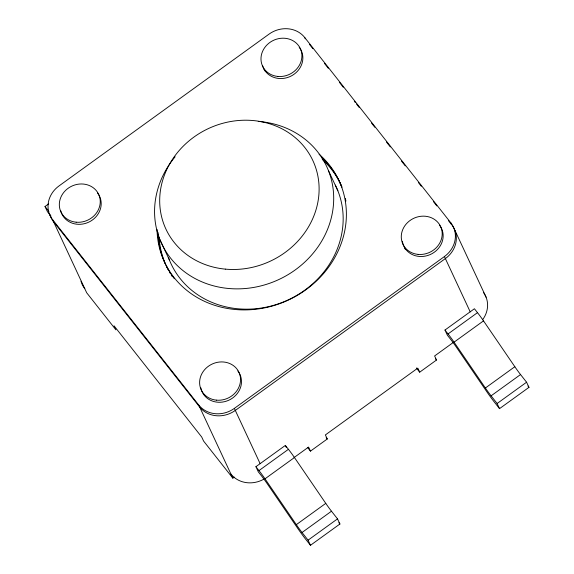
<?xml version="1.0" encoding="UTF-8"?>
<svg xmlns="http://www.w3.org/2000/svg" width="574" height="574" viewBox="0 0 574 574"><rect width="100%" height="100%" fill="white"/><g stroke="black" fill="none" stroke-linecap="round" stroke-linejoin="round"><path stroke-width="0.86" d="M50.993 216.176L47.42 211.641L45.023 206.504L48.611 203.906M52.6 219.677L198.74 405.036A26.024 23.491 -25 0 0 234.357 408.394L444.427 256.549A26.024 23.491 -25 0 0 450.82 222.827L304.679 37.468A26.024 23.491 -25 0 0 269.062 34.11L58.993 185.954A26.024 23.491 -25 0 0 52.6 219.677L86.696 292.783L115.919 329.856L114.025 325.795L201.711 437.015L203.605 441.076L232.829 478.149L234.278 477.102M255.904 466.705L285.357 445.417L288.428 449.306A14.422 1.292 54.1 0 1 291.463 453.309L291.979 454.012A14.422 1.292 54.1 0 1 294.455 457.528L325.774 503.369A15.118 1.356 54.1 0 0 331.478 511.212L337.519 518.874L339.916 524.012L310.469 545.3L304.851 538.182A21.611 1.937 54.1 0 1 297.519 528.044L267.398 483.954A14.422 1.292 54.1 0 0 261.371 475.731L258.3 471.842L255.904 466.705L258.974 470.594A14.422 1.292 54.1 0 1 265.001 478.816L296.32 524.658A15.118 1.356 54.1 0 0 302.032 532.5L308.073 540.163L310.469 545.3M444.965 330.043L474.418 308.755L477.482 312.651A14.422 1.292 54.1 0 1 480.524 316.654L481.041 317.357A14.422 1.292 54.1 0 1 483.509 320.873L514.835 366.714A15.118 1.356 54.1 0 0 520.539 374.557L526.58 382.219L528.977 387.357L499.524 408.645L493.913 401.527A21.611 1.937 54.1 0 1 486.58 391.389L456.459 347.299A14.422 1.292 54.1 0 0 450.432 339.076L447.361 335.18L444.965 330.043L448.036 333.939A14.422 1.292 54.1 0 1 454.063 342.161L485.382 388.002A15.118 1.356 54.1 0 0 491.086 395.838L497.127 403.508L499.524 408.645M258.974 470.594L288.428 449.306M448.036 333.939L477.482 312.651M294.082 457.543L308.568 447.074L310.462 451.135L327.273 438.988L325.379 434.927L417.807 368.113L419.702 372.174L436.505 360.027L434.611 355.966L453.446 342.355M265.001 478.816L294.455 457.528M454.063 342.161L483.509 320.873M296.32 524.658L325.774 503.369M485.382 388.002L514.835 366.714M302.032 532.5L331.478 511.212M491.086 395.838L520.539 374.557M308.073 540.163L337.519 518.874M497.127 403.508L526.58 382.219M309.501 44.413L312.823 48.625M324.446 63.37L328.321 68.284M339.392 82.326L343.274 87.241M354.345 101.282L355.45 102.689M356.554 104.095L359.324 107.603M371.5 123.051L374.822 127.263M386.446 142.008L390.32 146.922M401.391 160.964L405.266 165.879M418.554 182.733L421.323 186.241M433.499 201.689L436.821 205.901M448.445 220.646L451.767 224.864L450.82 222.827M527.958 386.058L528.977 387.357M435.422 358.657L436.505 360.027M416.372 367.948L419.702 372.174M326.161 437.575L327.273 438.988M307.757 447.698L310.462 451.135M338.897 522.72L339.916 524.012M45.023 206.504L48.869 211.383M454.83 230.174L486.085 297.196M444.427 256.549L470.221 311.869M304.679 37.468L305.311 38.817M328.393 170.464L337.864 190.769M285.701 446.149L286.383 447.612M159.881 239.545L169.352 259.857M234.357 408.394L260.158 463.713M198.74 405.036L232.829 478.149M483.48 292.489A26.024 23.491 -25 0 1 482.598 319.732M452.233 225.474A26.024 23.491 -25 0 1 445.374 258.58L235.304 410.424A26.024 23.491 -25 0 1 199.687 407.066L53.547 221.708A26.024 23.491 -25 0 1 49.744 214.202M263.688 479.261A26.024 23.491 -25 0 1 230.935 474.088M84.801 288.722A26.024 23.491 -25 0 1 80.999 281.217M335.309 185.065A91.087 82.211 -25 0 1 285.866 300.941A91.087 82.211 -25 0 1 168.44 257.453M258.257 121.408A91.087 82.211 -25 0 1 328.694 226.364A91.087 82.211 -25 0 1 200.132 281.059A91.087 82.211 -25 0 1 175.127 156.774M405.445 249.482A20.822 18.791 -25 0 1 404.376 247.272M264.765 70.81A20.822 18.791 -25 0 1 264.083 69.318M172.279 276.546A96.288 86.911 -25 0 1 171.317 275.075M170.385 273.576A96.288 86.911 -25 0 1 169.488 272.062M168.627 270.526A96.288 86.911 -25 0 1 166.252 265.827M165.534 264.234A96.288 86.911 -25 0 1 164.86 262.634M164.537 261.83A96.288 86.911 -25 0 1 159.063 237.048M322.301 159.443A96.288 86.911 -25 0 1 342.018 187.196M345.361 198.482A96.288 86.911 -25 0 1 345.9 201.079M174.396 278.777A96.288 86.911 -25 0 1 158.001 232.362M322.014 158.022A96.288 86.911 -25 0 1 341.731 186.765M299.205 47.247A20.822 18.791 -25 0 1 290.996 76.105A20.822 18.791 -25 0 1 262.605 65.737M97.537 193.015A20.822 18.791 -25 0 1 88.92 222.073A20.822 18.791 -25 0 1 60.729 210.708M439.497 225.195A20.822 18.791 -25 0 1 430.048 254.634A20.822 18.791 -25 0 1 402.381 241.267M319.072 154.198A96.288 86.911 -25 0 1 288.284 300.094A96.288 86.911 -25 0 1 157.039 229.442M237.83 370.962A20.822 18.791 -25 0 1 228.796 400.221A20.822 18.791 -25 0 1 200.85 387.852M216.463 400.157A20.822 18.791 -25 0 0 239.336 373.186A20.822 18.791 -25 0 0 204.437 369.9A20.822 18.791 -25 0 0 216.463 400.157M418.123 254.39A20.822 18.791 -25 0 0 440.997 227.419A20.822 18.791 -25 0 0 406.098 224.133A20.822 18.791 -25 0 0 418.123 254.39M76.17 222.203A20.822 18.791 -25 0 0 99.044 195.232A20.822 18.791 -25 0 0 64.145 191.953A20.822 18.791 -25 0 0 76.17 222.203M277.83 76.435A20.822 18.791 -25 0 0 300.711 49.464A20.822 18.791 -25 0 0 265.805 46.185A20.822 18.791 -25 0 0 277.83 76.435M225.317 269.127A81.063 73.171 -25 0 0 314.387 164.107A81.063 73.171 -25 0 0 178.492 151.321A81.063 73.171 -25 0 0 225.317 269.127"/></g></svg>
